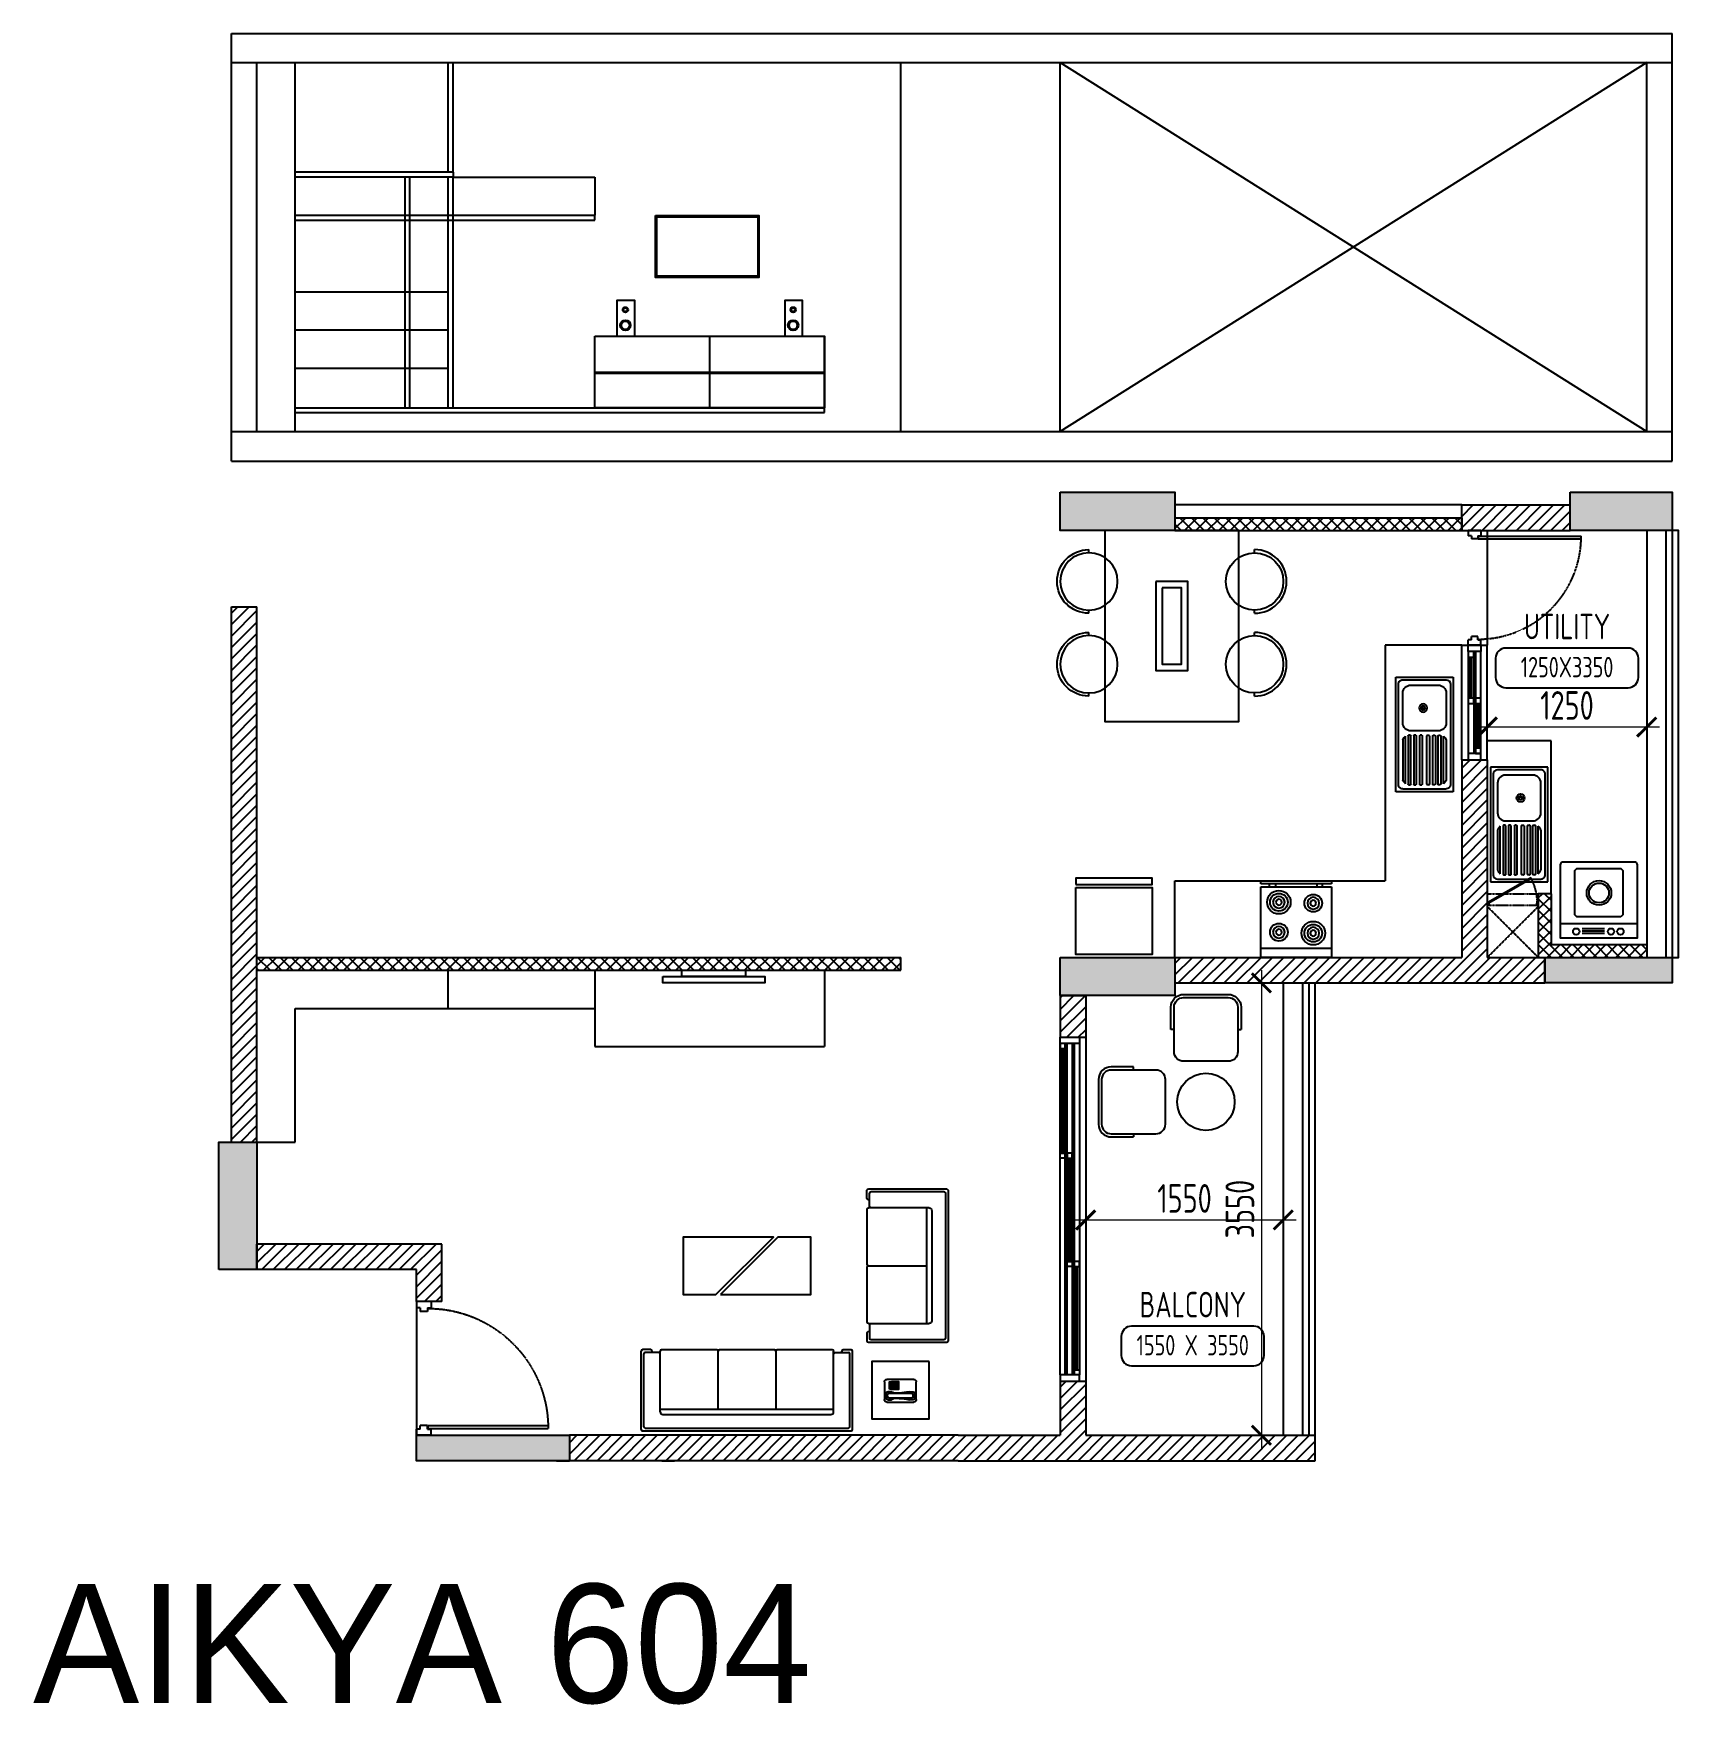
# Model space of a CAD drawing. Header units: millimetres. Extents: x -92307 to 258096, y -47434 to 112633.
# Drawn here: x 179472 to 192376, y -22061 to -8948 of the extents above; entities that cross this region are included whole.
import ezdxf
from ezdxf.enums import TextEntityAlignment as Align

# ---------------------------------------------------------------- set-up
doc = ezdxf.new("R2010")
doc.units = ezdxf.units.MM
doc.header["$LTSCALE"] = 10
doc.header["$PDMODE"] = 35
doc.header["$PDSIZE"] = 500
doc.linetypes.add('DASHED', pattern=[19.05, 12.7, -6.35])
doc.linetypes.add('HIDDEN', pattern=[9.525, 6.35, -3.175])
for name, color, linetype in [('07--DIM-1', 1, 'Continuous'), ('A--BLOCKWALL-1', 9, 'Continuous'), ('A--BLOCKWALL-2', 2, 'Continuous'), ('A--BLOCKWALL-3', 3, 'Continuous'), ('A--BLOCKWALL-HATCH', 8, 'Continuous'), ('A--DOWN', 34, 'Continuous'), ('A--FIXTURE-0', 8, 'Continuous'), ('A--FURNITURE-0', 253, 'Continuous'), ('A--GLAZING-0', 181, 'Continuous'), ('A--HANDRAIL-1', 9, 'Continuous'), ('A--HATCH-1', 8, 'Continuous'), ('A--SANITARY-0', 253, 'Continuous'), ('A--SHAFT-HIDDEN', 9, 'HIDDEN'), ('A--SPACENUMBER', 2, 'Continuous'), ('A--SPACENUMBER-1', 8, 'Continuous'), ('A--SPACEREF', 3, 'Continuous'), ('A--Stucture', 9, 'Continuous'), ('A--TILING-1', 8, 'Continuous'), ('Typical floor Column Centre line$0$X-3rd Floor Column$0$A--COL250', 250, 'Continuous'), ('Typical floor Column Centre line$0$X-3rd Floor Column$0$A--CONCRETE-4', 4, 'Continuous')]:
    doc.layers.add(name, color=color, linetype=linetype)
doc.styles.add('ISO', font='isocp2.shx', dxfattribs={"width": 0.8})
doc.dimstyles.new('A-DIM-100', dxfattribs={"dimscale": 100, "dimtxt": 2.25, "dimasz": 1.5, "dimexe": 1, "dimexo": 0.5, "dimgap": 0, "dimtad": 0, "dimdec": 0, "dimzin": 12, "dimdsep": 46, "dimtxsty": 'ISO', "dimblk": 'ARCHTICK', "dimcen": 1, "dimdle": 1, "dimclrd": 8, "dimclre": 8, "dimclrt": 256, "dimadec": 0, "dimazin": 3, "dimtfac": 1, "dimtdec": 0, "dimtmove": 1, "dimatfit": 2, "dimfxl": 1, "dimtvp": 0.75, "dimtolj": 1, "dimtzin": 12, "dimlwd": 18, "dimlwe": 18, "dimarcsym": 0})
pattern_1 = [(45, (184625.85, -23097.9), (-44.90128, 44.90128), [])]
pattern_2 = [(45, (184625.85, -23097.9), (-44.90128, 44.90128), []), (135, (184625.85, -23097.9), (-44.90128, -44.90128), [])]

# ---------------------------------------------------------------- blocks, each defined once
blk = doc.blocks.new('A$C542B73FF')
at = {"layer": 'A--FURNITURE-0'}
for points in [[(-400, 50), (400, 50), (400, 100), (-400, 100)], [(-250, 0), (250, 0), (250, 50), (-250, 50)]]:
    blk.add_lwpolyline(points, close=True, dxfattribs=at)
blk = doc.blocks.new('A$C383732B3')
for p, q in [((275, 250), (275, 275)), ((275, -250), (275, -275))]:
    blk.add_line(p, q)
blk.add_lwpolyline([(275, 275), (100, 275, 0.414214), (0, 175), (0, -175, 0.414214), (100, -275), (275, -275)], format="xyb")
blk.add_lwpolyline([(100, -250), (450, -250, 0.414214), (525, -175), (525, 175, 0.414214), (450, 250), (100, 250, 0.414214), (25, 175), (25, -175, 0.414214)], format="xyb", close=True)
blk = doc.blocks.new('A$C337B3EF4')
for p, q in [((0, 225), (0, 250)), ((0, -250), (0, -225))]:
    blk.add_line(p, q)
blk.add_circle((0, 0), 225)
blk.add_arc((0, 0), 250, 270, 90)
blk = doc.blocks.new('A$C666E5324')
at = {"layer": 'A--FURNITURE-0'}
for points in [[(0, -525), (-1500, -525), (-1500, 525), (0, 525)], [(-400, -125), (-1100, -125), (-1100, 125), (-400, 125)], [(-450, -75), (-1050, -75), (-1050, 75), (-450, 75)]]:
    blk.add_lwpolyline(points, close=True, dxfattribs=at)
at = {"layer": 'A--FURNITURE-0', "xscale": -1, "rotation": 270.000000000004}
for p in [(-1050, 650), (-400, 650)]:
    blk.add_blockref('A$C337B3EF4', p, dxfattribs=at)
at = {"layer": 'A--FURNITURE-0', "rotation": 270.000000000004}
for p in [(-1050, -650), (-400, -650)]:
    blk.add_blockref('A$C337B3EF4', p, dxfattribs=at)
blk = doc.blocks.new('A$C34D21E7E')
at = {"layer": 'A--DOWN'}
for p, q in [((-150, 2450), (-150, -150)), ((-110, 2450), (-110, -150)), ((-95, 2450), (-95, -150)), ((-55, -150), (-55, 2450)), ((-40, -150), (-40, 2450)), ((0, -150), (0, 2450))]:
    blk.add_line(p, q, dxfattribs=at)
for points in [[(-150, 2450), (0, 2450), (0, 2500), (-150, 2500)], [(-40, 2450), (0, 2450), (0, 2410), (-40, 2410)], [(-95, 1590), (-55, 1590), (-55, 1550), (-95, 1550)], [(-40, 1550), (0, 1550), (0, 1590), (-40, 1590)], [(-150, 740), (-110, 740), (-110, 700), (-150, 700)], [(-95, 700), (-55, 700), (-55, 740), (-95, 740)], [(-150, -150), (-110, -150), (-110, -110), (-150, -110)], [(-150, -150), (0, -150), (0, -200), (-150, -200)]]:
    blk.add_lwpolyline(points, close=True, dxfattribs=at)
at = {"layer": 'A--GLAZING-0'}
for p, q in [((-25, 1590), (-25, 2410)), ((-15, 1590), (-15, 2410)), ((-80, 740), (-80, 1550)), ((-70, 740), (-70, 1550)), ((-135, -110), (-135, 700)), ((-125, -110), (-125, 700))]:
    blk.add_line(p, q, dxfattribs=at)
blk = doc.blocks.new('A$C1CBF2325')
at = {"layer": 'A--DOWN'}
for p, q in [((100, 0), (0, 0)), ((0, 0), (0, -42)), ((100, 0), (100, -42)), ((25, -42), (0, -42)), ((25, -42), (25, -67)), ((75, -67), (25, -67)), ((75, -42), (75, -67)), ((75, -42), (100, -42)), ((79, -46), (79, -67)), ((79, -46), (886, -46)), ((79, -67), (886, -67)), ((886, -67), (886, -46)), ((25, -858), (0, -858)), ((0, -900), (0, -858)), ((75, -833), (25, -833)), ((25, -858), (25, -833)), ((75, -858), (75, -833)), ((75, -858), (100, -858)), ((100, -900), (100, -858)), ((100, -900), (0, -900))]:
    blk.add_line(p, q, dxfattribs=at)
at = {"layer": 'A--DOWN', "color": 8, "linetype": 'DASHED', "ltscale": 0.005}
blk.add_arc((79, -46), 807, 269.7319, 358.5291, dxfattribs=at)
blk = doc.blocks.new('A$C35654C4B')
at = {"layer": 'A--BLOCKWALL-1'}
for p, q in [((-900, 200), (0, 200)), ((-900, 0), (0, 0))]:
    blk.add_line(p, q, dxfattribs=at)
at = {"layer": 'A--DOWN'}
for p, q in [((-50, 150), (-850, 150)), ((-50, 107), (-850, 107)), ((-850, 50), (-50, 50)), ((-50, 93), (-807, 93))]:
    blk.add_line(p, q, dxfattribs=at)
for points in [[(-850, 50), (-850, 150), (-900, 150), (-900, 50)], [(-416, 107), (-416, 150), (-459, 150), (-459, 107)], [(-50, 107), (-50, 150), (-93, 150), (-93, 107)], [(-50, 50), (-50, 150), (0, 150), (0, 50)], [(-807, 50), (-807, 93), (-850, 93), (-850, 50)], [(-416, 50), (-416, 93), (-459, 93), (-459, 50)]]:
    blk.add_lwpolyline(points, close=True, dxfattribs=at)
at = {"layer": 'A--GLAZING-0'}
for p, q in [((-416, 136), (-93, 136)), ((-807, 78), (-459, 78)), ((-807, 64), (-459, 64)), ((-416, 122), (-93, 122))]:
    blk.add_line(p, q, dxfattribs=at)
blk = doc.blocks.new('A$C47D60FF3')
at = {"layer": 'A--FIXTURE-0'}
blk.add_lwpolyline([(-0.075, 0.6), (-0.075, 0), (-0.6, 0), (-0.6, 0.6)], close=True, dxfattribs=at)
blk.add_lwpolyline([(-0.05, 0.6), (-0.05, 0), (0, 0), (0, 0.6), (-0.05, 0.6)], dxfattribs=at)
blk = doc.blocks.new('SPACE')
at = {"layer": 'A--SPACENUMBER-1'}
blk.add_lwpolyline([(-600, 0), (600, 0, 0.414213562), (700, 100), (700, 288.5, 0.414213562), (600, 388.5), (-600, 388.5, 0.414213562), (-700, 288.5), (-700, 100, 0.414213562), (-600, 0, -0.052514465)], format="xyb", dxfattribs=at)
at = {"layer": 'A--SPACENUMBER', "style": 'ISO', "width": 0.8, "flags": 4}
blk.add_attdef('01', text='', height=250, dxfattribs=at).set_placement((0.455, 202.41), align=Align.MIDDLE)
at = {"layer": 'A--SPACEREF', "style": 'ISO', "width": 0.8, "flags": 4}
blk.add_attdef('S', text='', height=300, dxfattribs=at).set_placement((1.35, 474.975), align=Align.CENTER)
blk = doc.blocks.new('A$C2D7D56F7')
at = {"layer": 'A--FIXTURE-0'}
for p, q in [((-0.3, -0.113), (0.3, -0.113)), ((-0.044, -0.037), (0.131, -0.037)), ((-0.044, -0.056), (0.131, -0.056)), ((-0.044, -0.074), (0.131, -0.074))]:
    blk.add_line(p, q, dxfattribs=at)
blk.add_lwpolyline([(0.3, -0.575, -0.414214), (0.275, -0.6), (-0.275, -0.6, -0.414214), (-0.3, -0.575), (-0.3, 0), (0.3, 0)], format="xyb", close=True, dxfattribs=at)
blk.add_lwpolyline([(-0.173, -0.168), (0.173, -0.168), (0.189, -0.184), (0.189, -0.531), (0.173, -0.546), (-0.173, -0.546), (-0.189, -0.531), (-0.189, -0.184)], close=True, dxfattribs=at)
for centre, radius in [((-0.169, -0.052), 0.025), ((-0.095, -0.052), 0.025), ((0.178, -0.052), 0.025), ((-0.001, -0.355), 0.0964), ((-0.001, -0.355), 0.0776)]:
    blk.add_circle(centre, radius, dxfattribs=at)
blk = doc.blocks.new('A$C321E12B3')
at = {"layer": 'A--SANITARY-0', "ltscale": 5}
for p, q in [((-0.9, 0.45), (0, 0.45)), ((-0.9, 0), (-0.9, 0.45)), ((-0.879, 0.055), (-0.879, 0.395)), ((-0.845, 0.429), (-0.055, 0.429)), ((-0.774, 0.395), (-0.54, 0.395)), ((-0.404, 0.394), (-0.094, 0.394)), ((-0.021, 0.395), (-0.021, 0.055)), ((0, 0.45), (0, 0)), ((-0.837, 0.118), (-0.837, 0.332)), ((-0.477, 0.332), (-0.477, 0.118)), ((-0.443, 0.335), (-0.443, 0.348)), ((-0.443, 0.293), (-0.443, 0.306)), ((-0.439, 0.352), (-0.059, 0.352)), ((-0.059, 0.331), (-0.439, 0.331)), ((-0.439, 0.31), (-0.059, 0.31)), ((-0.059, 0.289), (-0.439, 0.289)), ((-0.439, 0.263), (-0.059, 0.263)), ((-0.063, 0.373), (-0.435, 0.373)), ((-0.055, 0.348), (-0.055, 0.335)), ((-0.055, 0.306), (-0.055, 0.293)), ((-0.443, 0.246), (-0.443, 0.259)), ((-0.443, 0.204), (-0.443, 0.191)), ((-0.443, 0.157), (-0.443, 0.144)), ((-0.059, 0.242), (-0.439, 0.242)), ((-0.059, 0.208), (-0.439, 0.208)), ((-0.439, 0.187), (-0.059, 0.187)), ((-0.059, 0.161), (-0.439, 0.161)), ((-0.439, 0.14), (-0.059, 0.14)), ((-0.055, 0.259), (-0.055, 0.246)), ((-0.055, 0.191), (-0.055, 0.204)), ((-0.055, 0.144), (-0.055, 0.157)), ((0, 0), (-0.9, 0)), ((-0.055, 0.021), (-0.845, 0.021)), ((-0.54, 0.055), (-0.774, 0.055)), ((-0.443, 0.115), (-0.443, 0.102)), ((-0.059, 0.119), (-0.439, 0.119)), ((-0.439, 0.098), (-0.059, 0.098)), ((-0.063, 0.077), (-0.435, 0.077)), ((-0.404, 0.056), (-0.094, 0.056)), ((-0.055, 0.102), (-0.055, 0.115))]:
    blk.add_line(p, q, dxfattribs=at)
at = {"layer": 'A--SANITARY-0'}
blk.add_line((-0.9, 0.45), (0, 0.45), dxfattribs=at)
at = {"layer": 'A--SANITARY-0', "ltscale": 5, "extrusion": (0, 0, -1)}
for centre, major_axis, start_param, end_param in [((-0.845, 0.395), (-0.0238, 0.0238), 5.497787, 7.068583), ((-0.774, 0.332), (0.0446, 0.0446), 3.926991, 5.497787), ((-0.54, 0.332), (0.0446, 0.0446), -0.785398, 0.785398), ((-0.393, 0.345), (-0.0357, 0.0357), 6.090163, 6.844508), ((-0.105, 0.345), (-0.0357, 0.0357), 1.009473, 1.763819), ((-0.055, 0.395), (-0.0238, 0.0238), 0.785398, 2.356194), ((-0.439, 0.348), (0.00297, 0.00297), 3.926991, 5.497787), ((-0.439, 0.335), (-0.00297, 0.00297), 3.926991, 5.497787), ((-0.439, 0.306), (-0.00297, 0.00297), 5.497787, 7.068583), ((-0.439, 0.293), (-0.00297, 0.00297), 3.926991, 5.497787), ((-0.059, 0.348), (0.00297, 0.00297), -0.785398, 0.785398), ((-0.059, 0.335), (-0.00297, 0.00297), 2.356194, 3.926991), ((-0.059, 0.306), (0.00297, 0.00297), -0.785398, 0.785398), ((-0.059, 0.293), (-0.00297, 0.00297), 2.356194, 3.926991), ((-0.657, 0.214), (0.0223, 0.0223), 0.785398, 7.068583), ((-0.657, 0.214), (0.0112, 0.0112), 0.785398, 7.068583), ((-0.657, 0.214), (0.00743, 0.00743), 0.785398, 7.068583), ((-0.439, 0.204), (0.00297, 0.00297), 3.926991, 5.497787), ((-0.439, 0.191), (-0.00297, 0.00297), 3.926991, 5.497787), ((-0.439, 0.157), (0.00297, 0.00297), 3.926991, 5.497787), ((-0.439, 0.144), (0.00297, 0.00297), 2.356194, 3.926991), ((-0.059, 0.204), (0.00297, 0.00297), -0.785398, 0.785398), ((-0.059, 0.191), (-0.00297, 0.00297), 2.356194, 3.926991), ((-0.059, 0.157), (0.00297, 0.00297), -0.785398, 0.785398), ((-0.059, 0.144), (-0.00297, 0.00297), 2.356194, 3.926991), ((-0.845, 0.055), (0.0238, 0.0238), 2.356194, 3.926991), ((-0.774, 0.118), (-0.0446, 0.0446), 3.926991, 5.497787), ((-0.54, 0.118), (-0.0446, 0.0446), 2.356194, 3.926991), ((-0.439, 0.115), (0.00297, 0.00297), 3.926991, 5.497787), ((-0.439, 0.102), (0.00297, 0.00297), 2.356194, 3.926991), ((-0.393, 0.105), (-0.0357, 0.0357), 4.151066, 4.905412), ((-0.105, 0.105), (-0.0357, 0.0357), 2.94857, 3.702916), ((-0.059, 0.115), (0.00297, 0.00297), -0.785398, 0.785398), ((-0.059, 0.102), (-0.00297, 0.00297), 2.356194, 3.926991), ((-0.055, 0.055), (-0.0238, 0.0238), 2.356194, 3.926991)]:
    blk.add_ellipse(centre, major_axis=major_axis, ratio=1, start_param=start_param, end_param=end_param, dxfattribs=at)
at = {"layer": 'A--SANITARY-0', "ltscale": 5}
for centre, major_axis, start_param, end_param in [((-0.439, 0.259), (-0.00297, -0.00297), 3.926991, 5.497787), ((-0.059, 0.259), (-0.00297, -0.00297), 2.356194, 3.926991), ((-0.439, 0.246), (0.00297, -0.00297), 3.926991, 5.497787), ((-0.059, 0.246), (0.00297, -0.00297), -0.785398, 0.785398)]:
    blk.add_ellipse(centre, major_axis=major_axis, ratio=1, start_param=start_param, end_param=end_param, dxfattribs=at)
blk = doc.blocks.new('A$C4DFF75E1')
at = {"layer": 'A--DOWN'}
for p, q in [((9, 25), (0, 25)), ((0, 25), (0, 0)), ((0, 0), (12, 0)), ((9, 15, 0), (9, 25, 0)), ((12, 15, 0), (9, 15, 0)), ((12, 15, 0), (12, 0, 0)), ((12, 15, 0), (12, 0, 0)), ((12, 0), (12, 15)), ((438, 15, 0), (438, 0, 0)), ((438, 15, 0), (438, 0, 0)), ((438, 15, 0), (441, 15, 0)), ((438, 0), (438, 15)), ((450, 0), (438, 0)), ((441, 15, 0), (441, 25, 0)), ((441, 25), (450, 25)), ((450, 25), (450, 0))]:
    blk.add_line(p, q, dxfattribs=at)
blk.add_lwpolyline([(14, 18), (388, 234), (385, 240), (11, 24)], close=True, dxfattribs=at)
blk.add_circle((10, 24, 0), 0.781, dxfattribs=at)
at = {"layer": 'A--DOWN', "color": 8, "linetype": 'DASHED', "ltscale": 0.003}
blk.add_arc((-37, 15, 0), 478, 0, 27.2936, dxfattribs=at)
blk = doc.blocks.new('_ArchTick')
at = {"color": 0, "const_width": 0.15}
blk.add_lwpolyline([(-0.5, -0.5), (0.5, 0.5)], dxfattribs=at)
blk = doc.blocks.new('*D344')
at = {"layer": '07--DIM-1', "color": 8, "lineweight": 18}
for p, q in [((187726, -18533), (187726, -18158)), ((189276, -18533), (189276, -18158)), ((187626, -18258), (189376, -18258))]:
    blk.add_line(p, q, dxfattribs=at)
at = {"layer": 'Defpoints', "color": 0}
for p in [(189276, -18258), (187726, -18583), (189276, -18583)]:
    blk.add_point(p, dxfattribs=at)
at = {"layer": '07--DIM-1', "color": 8, "lineweight": 18, "xscale": 150, "yscale": 150, "zscale": 150, "rotation": 180}
blk.add_blockref('_ArchTick', (187726, -18258), dxfattribs=at)
at = {"layer": '07--DIM-1', "color": 8, "lineweight": 18, "xscale": 150, "yscale": 150, "zscale": 150}
blk.add_blockref('_ArchTick', (189276, -18258), dxfattribs=at)
at = {"layer": '07--DIM-1', "insert": (188501, -18089), "char_height": 225, "attachment_point": 5, "style": 'ISO'}
blk.add_mtext('\\A1;1550', dxfattribs=at)
blk = doc.blocks.new('*D345')
at = {"layer": '07--DIM-1', "color": 8, "lineweight": 18}
for p, q in [((189104, -16298), (189104, -20048)), ((189226, -16398), (189004, -16398)), ((189226, -19948), (189004, -19948))]:
    blk.add_line(p, q, dxfattribs=at)
at = {"layer": 'Defpoints', "color": 0}
for p in [(189276, -16398), (189104, -19948), (189276, -19948)]:
    blk.add_point(p, dxfattribs=at)
at = {"layer": '07--DIM-1', "color": 8, "lineweight": 18, "xscale": 150, "yscale": 150, "zscale": 150}
for p, rotation in [((189104, -16398), 90), ((189104, -19948), 270)]:
    blk.add_blockref('_ArchTick', p, dxfattribs=dict(at, rotation=rotation))
at = {"layer": '07--DIM-1', "insert": (188935, -18173), "char_height": 225, "attachment_point": 5, "rotation": 90, "style": 'ISO'}
blk.add_mtext('\\A1;3550', dxfattribs=at)
blk = doc.blocks.new('*D346')
at = {"layer": '07--DIM-1', "color": 8, "lineweight": 18}
for p, q in [((190876, -14436), (190876, -14290)), ((192126, -14436), (192126, -14290)), ((190776, -14390), (192226, -14390))]:
    blk.add_line(p, q, dxfattribs=at)
at = {"layer": 'Defpoints', "color": 0}
for p in [(192126, -14390), (190876, -14486), (192126, -14486)]:
    blk.add_point(p, dxfattribs=at)
at = {"layer": '07--DIM-1', "color": 8, "lineweight": 18, "xscale": 150, "yscale": 150, "zscale": 150, "rotation": 180}
blk.add_blockref('_ArchTick', (190876, -14390), dxfattribs=at)
at = {"layer": '07--DIM-1', "color": 8, "lineweight": 18, "xscale": 150, "yscale": 150, "zscale": 150}
blk.add_blockref('_ArchTick', (192126, -14390), dxfattribs=at)
at = {"layer": '07--DIM-1', "insert": (191501, -14221), "char_height": 225, "attachment_point": 5, "style": 'ISO'}
blk.add_mtext('\\A1;1250', dxfattribs=at)
blk = doc.blocks.new('A$C59C96D1E')
at = {"linetype": 'Continuous'}
for p, q in [((-2.74, 0), (2.74, 0)), ((-3.49, -9.09), (-3.49, -0.75)), ((-2.75, -0.99), (-2.75, -2.2)), ((-2.26, -1.48), (-2.26, -8.35)), ((-0.79, -0.49), (-2.25, -0.49)), ((-1.76, -0.98), (-1.28, -0.98)), ((-0.78, -8.35), (-0.78, -1.48)), ((-0.29, -2.2), (-0.29, -0.99)), ((3.49, -0.75), (3.49, -9.09)), ((-2.75, -8.84), (-2.75, -7.63)), ((2.74, -9.84), (-2.74, -9.84)), ((-0.79, -9.34), (-2.25, -9.34)), ((-1.76, -8.85), (-1.28, -8.85)), ((-0.29, -7.63), (-0.29, -8.84))]:
    blk.add_line(p, q, dxfattribs=at)
for points in [[(0.45, -5.87), (0.45, -5.37), (0.95, -5.37), (0.95, -5.87)], [(0.45, -6.47), (0.45, -5.97), (0.95, -5.97), (0.95, -6.47)], [(0.45, -7.06), (0.45, -6.56), (0.95, -6.56), (0.95, -7.06)], [(0.45, -7.66), (0.45, -7.16), (0.95, -7.16), (0.95, -7.66)], [(0.45, -8.26), (0.95, -8.26), (0.95, -7.76), (0.45, -7.76)], [(1.05, -5.87), (1.05, -5.37), (1.55, -5.37), (1.55, -5.87)], [(1.05, -6.47), (1.05, -5.97), (1.55, -5.97), (1.55, -6.47)], [(1.05, -7.06), (1.05, -6.56), (1.55, -6.56), (1.55, -7.06)], [(1.05, -7.66), (1.05, -7.16), (1.55, -7.16), (1.55, -7.66)], [(1.05, -8.26), (1.55, -8.26), (1.55, -7.76), (1.05, -7.76)], [(1.64, -5.87), (1.64, -5.37), (2.14, -5.37), (2.14, -5.87)], [(1.64, -6.47), (1.64, -5.97), (2.14, -5.97), (2.14, -6.47)], [(1.64, -7.06), (1.64, -6.56), (2.14, -6.56), (2.14, -7.06)], [(1.64, -7.66), (1.64, -7.16), (2.14, -7.16), (2.14, -7.66)], [(1.64, -8.26), (2.14, -8.26), (2.14, -7.76), (1.64, -7.76)], [(2.24, -5.87), (2.24, -5.37), (2.74, -5.37), (2.74, -5.87)], [(2.24, -6.47), (2.24, -5.97), (2.74, -5.97), (2.74, -6.47)], [(2.24, -7.06), (2.24, -6.56), (2.74, -6.56), (2.74, -7.06)], [(2.24, -7.66), (2.24, -7.16), (2.74, -7.16), (2.74, -7.66)], [(2.24, -8.26), (2.74, -8.26), (2.74, -7.76), (2.24, -7.76)]]:
    blk.add_lwpolyline(points, close=True)
for centre, radius, start, end in [((-2.74, -0.75), 0.75, 90, 180), ((2.74, -0.75), 0.75, 0, 90), ((-2.25, -0.99), 0.5, 90, 180), ((-2.25, -2.2), 0.5, 180, 270), ((-1.76, -1.48), 0.5, 90, 180), ((-1.28, -1.48), 0.5, 0, 90), ((-0.79, -0.99), 0.5, 0, 90), ((-0.79, -2.2), 0.5, 270, 0), ((-2.74, -9.09), 0.75, 180, 270), ((-2.25, -7.63), 0.5, 90, 180), ((-2.25, -8.84), 0.5, 180, 270), ((-1.76, -8.35), 0.5, 180, 270), ((-1.28, -8.35), 0.5, 270, 0), ((-0.79, -7.63), 0.5, 0, 90), ((-0.79, -8.84), 0.5, 270, 0), ((2.74, -9.09), 0.75, 270, 0)]:
    blk.add_arc(centre, radius, start, end, dxfattribs=at)
for centre, start, end in [((-30.22, -7.51), 358.28, 10.8919), ((27.18, -7.51), 169.1081, 181.72)]:
    blk.add_arc(centre, 27.97, start, end)
blk = doc.blocks.new('A$C6B576318')
at = {"layer": 'A--FURNITURE-0'}
for p, q in [((-975, 13), (-975, 736)), ((-888, 749), (-963, 749)), ((-950, 38), (-950, 711)), ((-813, 724), (-938, 724)), ((-875, 724), (-875, 736)), ((-800, 711), (-800, 736)), ((-800, 175), (-800, 711)), ((-788, 749), (-279, 749)), ((-267, 736), (-267, 200)), ((-254, 749), (254, 749)), ((267, 736), (267, 200)), ((279, 749), (788, 749)), ((800, 711), (800, 736)), ((800, 175), (800, 711)), ((813, 724), (938, 724)), ((875, 724), (875, 736)), ((888, 749), (963, 749)), ((950, 38), (950, 711)), ((975, 13), (975, 736)), ((-800, 200), (800, 200)), ((-963, 0), (963, 0)), ((-938, 25), (938, 25)), ((-775, 150), (775, 150))]:
    blk.add_line(p, q, dxfattribs=at)
for centre, radius, start, end in [((-963, 736), 12.5, 90, 180), ((-938, 711), 12.5, 90, 180), ((-888, 736), 12.5, 0, 90), ((-813, 711), 12.5, 0, 90), ((-788, 736), 12.5, 90, 180), ((-279, 736), 12.5, 0, 90), ((-254, 736), 12.5, 90, 180), ((254, 736), 12.5, 0, 90), ((279, 736), 12.5, 90, 180), ((788, 736), 12.5, 0, 90), ((813, 711), 12.5, 90, 180), ((888, 736), 12.5, 90, 180), ((938, 711), 12.5, 0, 90), ((963, 736), 12.5, 0, 90), ((-775, 175), 25, 180, 270), ((775, 175), 25, 270, 0), ((-963, 13), 12.5, 180, 270), ((-938, 38), 12.5, 180, 270), ((938, 38), 12.5, 270, 0), ((963, 13), 12.5, 270, 0)]:
    blk.add_arc(centre, radius, start, end, dxfattribs=at)
blk = doc.blocks.new('A$C64853205')
at = {"layer": 'A--FURNITURE-0'}
for p, q in [((-708, 13), (-708, 736)), ((-621, 749), (-696, 749)), ((-683, 38), (-683, 711)), ((-546, 724), (-671, 724)), ((-608, 724), (-608, 736)), ((-533, 711), (-533, 736)), ((-533, 175), (-533, 711)), ((-521, 749), (-12, 749)), ((0, 736), (0, 200)), ((13, 749), (521, 749)), ((533, 736), (533, 175)), ((546, 724), (671, 724)), ((608, 724), (608, 736)), ((621, 749), (696, 749)), ((683, 38), (683, 711)), ((708, 13), (708, 736)), ((-533, 200), (533, 200)), ((-696, 0), (696, 0)), ((-671, 25), (671, 25)), ((-508, 150), (508, 150))]:
    blk.add_line(p, q, dxfattribs=at)
for centre, radius, start, end in [((-696, 736), 12.5, 90, 180), ((-671, 711), 12.5, 90, 180), ((-621, 736), 12.5, 0, 90), ((-546, 711), 12.5, 0, 90), ((-521, 736), 12.5, 90, 180), ((-12, 736), 12.5, 0, 90), ((13, 736), 12.5, 90, 180), ((521, 736), 12.5, 0, 90), ((546, 711), 12.5, 90, 180), ((621, 736), 12.5, 90, 180), ((671, 711), 12.5, 0, 90), ((696, 736), 12.5, 0, 90), ((-508, 175), 25, 180, 270), ((508, 175), 25, 270, 0), ((-696, 13), 12.5, 180, 270), ((-671, 38), 12.5, 180, 270), ((671, 38), 12.5, 270, 0), ((696, 13), 12.5, 270, 0)]:
    blk.add_arc(centre, radius, start, end, dxfattribs=at)
blk = doc.blocks.new('A$C06896976')
at = {"layer": 'A--FIXTURE-0'}
for p, q in [((0, 0.6), (-0.6, 0.6)), ((-0.6, 0.6), (-0.6, 0)), ((-0.525, 0.6), (-0.525, 0)), ((0, 0), (0, 0.6)), ((0.05, 0.6), (0.025, 0.6)), ((0.025, 0.6), (0.025, 0)), ((0.05, 0), (0.05, 0.6)), ((0, 0.525), (0.025, 0.525)), ((0.025, 0.475), (0, 0.475)), ((-0.6, 0), (0, 0)), ((0.025, 0.125), (0, 0.125)), ((0, 0.075), (0.025, 0.075)), ((0.025, 0), (0.05, 0))]:
    blk.add_line(p, q, dxfattribs=at)
for centre, major_axis, start_param, end_param in [((-0.394, 0.446), (0.0707, 0.0707), 0.785398, 7.068583), ((-0.394, 0.446), (0.053, 0.053), 0.785398, 7.068583), ((-0.394, 0.446), (0.0354, 0.0354), 0.785398, 7.068583), ((-0.394, 0.446), (0.0177, 0.0177), 0.785398, 7.068583), ((-0.139, 0.446), (-0.053, 0.053), -0.785398, 5.497787), ((-0.139, 0.446), (-0.0354, 0.0354), -0.785398, 5.497787), ((-0.139, 0.446), (0.0177, 0.0177), 0.785398, 7.068583), ((-0.386, 0.154), (0.053, -0.053), -0.785398, 5.497787), ((-0.386, 0.154), (0.0354, -0.0354), -0.785398, 5.497787), ((-0.386, 0.154), (-0.0177, -0.0177), 0.785398, 7.068583), ((-0.131, 0.154), (-0.0707, -0.0707), 0.785398, 7.068583), ((-0.131, 0.154), (-0.053, -0.053), 0.785398, 7.068583), ((-0.131, 0.154), (-0.0354, -0.0354), 0.785398, 7.068583), ((-0.131, 0.154), (-0.0177, -0.0177), 0.785398, 7.068583)]:
    blk.add_ellipse(centre, major_axis=major_axis, ratio=1, start_param=start_param, end_param=end_param, dxfattribs=at)

msp = doc.modelspace()

# ---------------------------------------------------------------- hatches: boundary and pattern name
at = {"layer": 'A--BLOCKWALL-HATCH'}
h = msp.add_hatch(dxfattribs=at)
h.set_pattern_fill('ANSI37', color=256, scale=20, style=0)
h.set_pattern_definition(pattern_2)
h.paths.add_polyline_path([(188425.9, -12847.9), (190675.9, -12847.9), (190675.9, -12747.9), (188425.9, -12747.9)])
h = msp.add_hatch(dxfattribs=at)
h.set_pattern_fill('ANSI37', color=256, scale=20, style=0)
h.set_pattern_definition([(45, (184625.85, -23097.9), (-44.90128, 44.90128), []), (135, (184625.85, -23097.9), (-44.90128, -44.90128), [])])
h.paths.add_polyline_path([(191275.9, -15697.9), (191275.9, -16197.9), (192125.9, -16197.9), (192125.9, -16097.9), (191375.9, -16097.9), (191375.9, -15697.9)])
h = msp.add_hatch(dxfattribs=at)
h.set_pattern_fill('ANSI37', color=256, scale=20, style=0)
h.set_pattern_definition(pattern_2)
h.paths.add_polyline_path([(181225.9, -16297.9), (181225.9, -16197.9), (186275.9, -16197.9), (186275.9, -16297.9)])
at = {"layer": 'A--HATCH-1'}
h = msp.add_hatch(dxfattribs=at)
h.set_pattern_fill('ANSI31', color=256, scale=20, style=0)
h.set_pattern_definition(pattern_1)
h.paths.add_polyline_path([(190675.9, -12847.9), (191525.9, -12847.9), (191525.9, -12647.9), (190675.9, -12647.9)])
h = msp.add_hatch(dxfattribs=at)
h.set_pattern_fill('ANSI31', color=256, scale=20, style=0)
h.set_pattern_definition(pattern_1)
h.paths.add_polyline_path([(181025.9, -17647.9), (181225.9, -17647.9), (181225.9, -13447.9), (181025.9, -13447.9)])
h = msp.add_hatch(dxfattribs=at)
h.set_pattern_fill('ANSI31', color=256, scale=20, style=0)
h.set_pattern_definition(pattern_1)
h.paths.add_polyline_path([(190675.9, -14647.9), (190875.9, -14647.9), (190875.9, -16197.9), (191325.9, -16197.9), (191325.9, -16397.9), (188425.9, -16397.9), (188425.9, -16197.9), (190675.9, -16197.9)])
h = msp.add_hatch(dxfattribs=at)
h.set_pattern_fill('ANSI31', color=256, scale=20, style=0)
h.set_pattern_definition(pattern_1)
h.paths.add_polyline_path([(187525.9, -16497.9), (187725.9, -16497.9), (187725.9, -16822.9), (187525.9, -16822.9)])
h = msp.add_hatch(dxfattribs=at)
h.set_pattern_fill('ANSI31', color=256, scale=20, style=0)
h.set_pattern_definition(pattern_1)
h.paths.add_polyline_path([(182675.9, -18897.9), (182475.9, -18897.9), (182475.9, -18647.9), (181225.9, -18647.9), (181225.9, -18447.9), (182675.9, -18447.9)])
h = msp.add_hatch(dxfattribs=at)
h.set_pattern_fill('ANSI31', color=256, scale=20, style=0)
h.set_pattern_definition(pattern_1)
h.paths.add_polyline_path([(187525.9, -19522.9), (187725.9, -19522.9), (187725.9, -19947.9), (189525.9, -19947.9), (189525.9, -20147.9), (183675.9, -20147.9), (183675.9, -19947.9), (187525.9, -19947.9)])
at = {"layer": 'Typical floor Column Centre line$0$X-3rd Floor Column$0$A--COL250'}
h = msp.add_hatch(color=256, dxfattribs=at)
h.dxf.hatch_style = 1
h.paths.add_polyline_path([(187525.9, -12547.9), (188425.9, -12547.9), (188425.9, -12847.9), (187525.9, -12847.9)])
h = msp.add_hatch(color=256, dxfattribs=at)
h.dxf.hatch_style = 1
h.paths.add_polyline_path([(191525.9, -12547.9), (192325.9, -12547.9), (192325.9, -12847.9), (191525.9, -12847.9)])
h = msp.add_hatch(color=256, dxfattribs=at)
h.dxf.hatch_style = 1
h.paths.add_polyline_path([(187525.9, -16197.9), (188425.9, -16197.9), (188425.9, -16497.9), (187525.9, -16497.9)])
h = msp.add_hatch(color=256, dxfattribs=at)
h.dxf.hatch_style = 1
h.paths.add_polyline_path([(191325.9, -16197.9), (192325.9, -16197.9), (192325.9, -16397.9), (191325.9, -16397.9)])
h = msp.add_hatch(color=256, dxfattribs=at)
h.dxf.hatch_style = 1
h.paths.add_polyline_path([(180925.9, -18647.9), (180925.9, -17647.9), (181225.9, -17647.9), (181225.9, -18647.9)])
h = msp.add_hatch(color=256, dxfattribs=at)
h.dxf.hatch_style = 1
h.paths.add_polyline_path([(182475.9, -19947.9), (183675.9, -19947.9), (183675.9, -20147.9), (182475.9, -20147.9)])

# ---------------------------------------------------------------- linework, layer by layer
for p, q in [((181025.9, -12303.8), (181025.9, -8948)), ((181025.9, -8948), (192325.9, -8948)), ((192325.9, -12303.8), (192325.9, -8948)), ((181025.9, -9176.6), (192325.9, -9176.6)), ((181225.9, -12072.6), (181225.9, -9176.6)), ((181525.9, -12072.6), (181525.9, -9176.6)), ((182725.9, -10036.6), (182725.9, -9176.6)), ((182763.9, -10036.6), (182763.9, -9176.6)), ((186275.9, -12072.6), (186275.9, -9176.6)), ((187525.9, -12072.6), (187525.9, -9176.6)), ((187525.9, -9176.6), (192125.9, -12072.6)), ((192125.9, -9176.6), (187525.9, -12072.6)), ((192125.9, -12072.6), (192125.9, -9176.6)), ((182763.9, -10036.6), (181525.9, -10036.6)), ((182763.9, -10074.6), (181525.9, -10074.6)), ((182387.9, -11886.6), (182387.9, -10074.6)), ((182425.9, -11886.6), (182425.9, -10074.6)), ((182725.9, -11886.6), (182725.9, -10074.6)), ((182763.9, -10036.6), (182763.9, -10074.6)), ((182763.9, -11886.6), (182763.9, -10074.6)), ((182763.9, -10074.6), (183875.9, -10074.6)), ((183875.9, -10074.6), (183875.9, -10374.6)), ((181525.9, -10374.6), (182725.9, -10374.6)), ((181525.9, -10374.6), (183875.9, -10374.6)), ((181525.9, -10412.6), (183875.9, -10412.6)), ((183875.9, -10412.6), (183875.9, -10374.6)), ((181525.9, -10974.6), (182725.9, -10974.6)), ((181525.9, -11274.6), (182725.9, -11274.6)), ((183875.9, -11886.6), (183875.9, -11322.6)), ((183875.9, -11322.6), (185675.9, -11322.6)), ((184775.9, -11322.6), (184775.9, -11886.6)), ((185675.9, -11922.6), (185675.9, -11322.6)), ((181525.9, -11574.6), (182725.9, -11574.6)), ((183875.9, -11604.6), (185675.9, -11604.6)), ((183875.9, -11614.6), (185675.9, -11614.6)), ((181525.9, -11886.6), (185675.9, -11886.6)), ((181525.9, -11922.6), (185675.9, -11922.6)), ((181025.9, -12072.6), (192325.9, -12072.6)), ((181025.9, -12303.8), (192325.9, -12303.8)), ((190675.9, -12647.9), (188425.9, -12647.9))]:
    msp.add_line(p, q)
for points in [[(184351.1, -10376.8), (185163.1, -10376.8), (185163.1, -10862.9), (184351.1, -10862.9)], [(184361.1, -10386.8), (185153.1, -10386.8), (185153.1, -10852.9), (184361.1, -10852.9)], [(184049.4, -11322.6), (184188.5, -11322.6), (184188.5, -11044.4), (184049.4, -11044.4)], [(185365.2, -11322.2), (185504.4, -11322.2), (185504.4, -11044), (185365.2, -11044)], [(183875.9, -11322.6), (185675.9, -11322.6), (185675.9, -11886.6), (183875.9, -11886.6)]]:
    msp.add_lwpolyline(points, close=True)
for centre, radius in [((184115.4, -11116.2), 20.9), ((184115.4, -11116.2), 14.9), ((185431.2, -11116.2), 20.9), ((185431.2, -11116.2), 14.9), ((184115.4, -11238.3), 40.7), ((184115.4, -11238.3), 31.7), ((185431.2, -11238.3), 40.7), ((185431.2, -11238.3), 31.7)]:
    msp.add_circle(centre, radius)
at = {"layer": 'A--BLOCKWALL-1'}
for p, q in [((192125.9, -12847.9), (192125.9, -16197.9)), ((190675.9, -13747.9), (190875.9, -13747.9)), ((189275.9, -16397.9), (189275.9, -19947.9))]:
    msp.add_line(p, q, dxfattribs=at)
at = {"layer": 'A--BLOCKWALL-2'}
for p, q in [((188425.9, -12747.9), (188425.9, -12847.9)), ((188425.9, -12747.9), (190675.9, -12747.9)), ((188425.9, -12847.9), (190675.9, -12847.9)), ((190675.9, -12747.9), (190675.9, -12847.9)), ((191275.9, -15697.9), (191275.9, -16197.9)), ((191375.9, -15697.9), (191275.9, -15697.9)), ((191375.9, -15697.9), (191375.9, -16097.9)), ((191375.9, -16097.9), (192125.9, -16097.9)), ((192125.9, -16097.9), (192125.9, -16197.9)), ((181025.9, -16297.9), (181025.9, -16197.9)), ((181225.9, -16197.9), (186275.9, -16197.9)), ((181225.9, -16297.9), (181225.9, -16197.9)), ((186275.9, -16297.9), (186275.9, -16197.9)), ((191275.9, -16197.9), (192125.9, -16197.9)), ((181225.9, -16297.9), (186275.9, -16297.9)), ((183575.9, -20147.9), (183675.9, -20147.9)), ((184400.9, -20147.9), (184500.9, -20147.9))]:
    msp.add_line(p, q, dxfattribs=at)
at = {"layer": 'A--BLOCKWALL-3'}
for p, q in [((192125.9, -12547.9), (192325.9, -12547.9)), ((190675.9, -12847.9), (190675.9, -12647.9)), ((190675.9, -12647.9), (191525.9, -12647.9)), ((191525.9, -12847.9), (191525.9, -12647.9)), ((190675.9, -12847.9), (191525.9, -12847.9)), ((181025.9, -17647.9), (181025.9, -13447.9)), ((181025.9, -13447.9), (181225.9, -13447.9)), ((181225.9, -17647.9), (181225.9, -13447.9)), ((190675.9, -14647.9), (190675.9, -16197.9)), ((190675.9, -14647.9), (190875.9, -14647.9)), ((190875.9, -14647.9), (190875.9, -16197.9)), ((188425.9, -16197.9), (188425.9, -16397.9)), ((188425.9, -16197.9), (190675.9, -16197.9)), ((190875.9, -16197.9), (191325.9, -16197.9)), ((191325.9, -16197.9), (191325.9, -16397.9)), ((187525.9, -16497.9), (187525.9, -16822.9)), ((187525.9, -16497.9), (187725.9, -16497.9)), ((187725.9, -16497.9), (187725.9, -16822.9)), ((188425.9, -16397.9), (191325.9, -16397.9)), ((187525.9, -16822.9), (187725.9, -16822.9)), ((181025.9, -17647.9), (181225.9, -17647.9)), ((180925.9, -18647.9), (180925.9, -18447.9)), ((181225.9, -18647.9), (181225.9, -18447.9)), ((182675.9, -18447.9), (181225.9, -18447.9)), ((182675.9, -18897.9), (182675.9, -18447.9)), ((182475.9, -18647.9), (181225.9, -18647.9)), ((182475.9, -18897.9), (182475.9, -18647.9)), ((182675.9, -18897.9), (182475.9, -18897.9)), ((187525.9, -19522.9), (187525.9, -19947.9)), ((187525.9, -19522.9), (187725.9, -19522.9)), ((187725.9, -19522.9), (187725.9, -19947.9)), ((183675.9, -19947.9), (183675.9, -20147.9)), ((186725.9, -19947.9), (183675.9, -19947.9)), ((186725.9, -19947.9), (187525.9, -19947.9)), ((187725.9, -19947.9), (189525.9, -19947.9)), ((186725.9, -20147.9), (183675.9, -20147.9)), ((186725.9, -20147.9), (189525.9, -20147.9))]:
    msp.add_line(p, q, dxfattribs=at)
at = {"layer": 'A--FIXTURE-0'}
for p, q in [((190075.9, -13747.9), (190075.9, -15597.9)), ((190675.9, -13747.9), (190075.9, -13747.9)), ((191375.9, -14497.9), (190875.9, -14497.9)), ((191375.9, -15697.9), (191375.9, -14497.9)), ((188425.9, -15597.9), (190075.9, -15597.9)), ((188425.9, -16197.9), (188425.9, -15597.9))]:
    msp.add_line(p, q, dxfattribs=at)
at = {"layer": 'A--FURNITURE-0'}
for p, q in [((182725.9, -16597.9), (182725.9, -16297.9)), ((183875.9, -16297.9), (183875.9, -16897.9)), ((185675.9, -16297.9), (185675.9, -16897.9)), ((181525.9, -17647.9), (181525.9, -16597.9)), ((181525.9, -16597.9), (183875.9, -16597.9)), ((183875.9, -16897.9), (185675.9, -16897.9)), ((181225.9, -17647.9), (181525.9, -17647.9))]:
    msp.add_line(p, q, dxfattribs=at)
at = {"layer": 'A--FURNITURE-0', "elevation": 0}
for points in [[(184825.9, -18842), (185275.9, -18392), (184568.6, -18392), (184568.6, -18842)], [(184861.3, -18842), (185568.6, -18842), (185568.6, -18392), (185311.3, -18392)], [(186497.3, -19369.1), (186047.3, -19369.1), (186047.3, -19819.1), (186497.3, -19819.1)]]:
    msp.add_lwpolyline(points, close=True, dxfattribs=at)
at = {"layer": 'A--FURNITURE-0'}
msp.add_circle((188669.1, -17331.5), 225, dxfattribs=at)
at = {"layer": 'A--HANDRAIL-1', "color": 1}
for p, q in [((192275.9, -12847.9), (192275.9, -16197.9)), ((192325.9, -12847.9), (192325.9, -16197.9)), ((189425.9, -16397.9), (189425.9, -19947.9)), ((189475.9, -16397.9), (189475.9, -19947.9))]:
    msp.add_line(p, q, dxfattribs=at)
at = {"layer": 'A--SHAFT-HIDDEN', "ltscale": 0.01}
for p, q in [((190875.9, -15697.9), (191275.9, -15697.9)), ((190875.9, -15786.8), (191275.9, -15786.8)), ((190875.9, -15797.9), (191275.9, -16197.9)), ((191275.9, -15797.9), (190875.9, -16197.9))]:
    msp.add_line(p, q, dxfattribs=at)
at = {"layer": 'A--Stucture', "linetype": 'Continuous', "ltscale": 0.5}
msp.add_line((189525.9, -20147.9), (189525.9, -16397.9), dxfattribs=at)
at = {"layer": 'A--Stucture', "linetype": 'Continuous', "ltscale": 0.5, "elevation": 0}
msp.add_lwpolyline([(192325.9, -16197.9), (192375.9, -16197.9), (192375.9, -12847.9), (192325.9, -12847.9)], dxfattribs=at)
at = {"layer": 'A--TILING-1'}
for p, q in [((190875.9, -12847.9), (190875.9, -13747.9)), ((187725.9, -16822.9), (187725.9, -19522.9)), ((182475.9, -18897.9), (182475.9, -19947.9))]:
    msp.add_line(p, q, dxfattribs=at)
at = {"layer": 'Typical floor Column Centre line$0$X-3rd Floor Column$0$A--CONCRETE-4', "elevation": 0}
for points in [[(187525.9, -12547.9), (188425.9, -12547.9), (188425.9, -12847.9), (187525.9, -12847.9)], [(191525.9, -12547.9), (192325.9, -12547.9), (192325.9, -12847.9), (191525.9, -12847.9)], [(187525.9, -16197.9), (188425.9, -16197.9), (188425.9, -16497.9), (187525.9, -16497.9)], [(191325.9, -16197.9), (192325.9, -16197.9), (192325.9, -16397.9), (191325.9, -16397.9)], [(180925.9, -18647.9), (180925.9, -17647.9), (181225.9, -17647.9), (181225.9, -18647.9)], [(182475.9, -19947.9), (183675.9, -19947.9), (183675.9, -20147.9), (182475.9, -20147.9)]]:
    msp.add_lwpolyline(points, close=True, dxfattribs=at)

# ---------------------------------------------------------------- block references
at = {"xscale": 0.8888888888614019, "yscale": 0.8888888888658205, "zscale": 0.8888888888658205}
msp.add_blockref('A$C4DFF75E1', (190875.9, -15786.8), dxfattribs=at)
at = {"layer": 'A--DOWN', "extrusion": (0, 0, -1), "xscale": -1, "zscale": -1}
msp.add_blockref('A$C1CBF2325', (-190725.9, -12847.9), dxfattribs=at)
at = {"layer": 'A--DOWN', "rotation": 90}
msp.add_blockref('A$C35654C4B', (190875.9, -13747.9), dxfattribs=at)
at = {"layer": 'A--DOWN', "xscale": -1}
msp.add_blockref('A$C34D21E7E', (187525.9, -19322.9), dxfattribs=at)
at = {"layer": 'A--DOWN', "xscale": -1.166666666671517, "yscale": 1.166666666666667, "zscale": 1.166666666666667, "rotation": 180}
msp.add_blockref('A$C1CBF2325', (182475.9, -19947.9), dxfattribs=at)
at = {"layer": 'A--FIXTURE-0', "xscale": 1000, "yscale": 1000}
for name, p, zscale, rotation in [('A$C2D7D56F7', (191750.9, -16047.1), 1000, 180), ('A$C47D60FF3', (188247.9, -15575.4), 999.9999999999999, 90)]:
    msp.add_blockref(name, p, dxfattribs=dict(at, zscale=zscale, rotation=rotation))
at = {"layer": 'A--FIXTURE-0', "extrusion": (0, 0, -1), "xscale": 923.0769112439157, "yscale": 923.0769112439157, "zscale": -923.0769112439119, "rotation": 89.99999999999909}
msp.add_blockref('A$C06896976', (-189098.9, -15644.1), dxfattribs=at)
at = {"layer": 'A--FURNITURE-0', "xscale": -1}
for name, p, rotation in [('A$C666E5324', (188400.9, -12847.9), 270), ('A$C542B73FF', (184808.6, -16297.9), 180)]:
    msp.add_blockref(name, p, dxfattribs=dict(at, rotation=rotation))
at = {"layer": 'A--FURNITURE-0', "extrusion": (0, 0, -1), "zscale": -1, "rotation": 270}
msp.add_blockref('A$C383732B3', (-188669.1, -16488.3), dxfattribs=at)
at = {"layer": 'A--FURNITURE-0'}
msp.add_blockref('A$C383732B3', (187825.9, -17331.5), dxfattribs=at)
at = {"layer": 'A--FURNITURE-0', "extrusion": (0, 0, -1), "xscale": 0.8499999999989631, "yscale": 0.8499999999985448, "zscale": -0.85, "rotation": 269.9994668603403}
msp.add_blockref('A$C64853205', (-186646.6, -18617), dxfattribs=at)
at = {"layer": 'A--FURNITURE-0', "extrusion": (0, 0, -1), "xscale": -0.8500000000058208, "yscale": 0.8499999999985448, "zscale": -0.85}
msp.add_blockref('A$C6B576318', (-185068.6, -19912.3), dxfattribs=at)
at = {"layer": 'A--FURNITURE-0', "xscale": -25.41683611206827, "yscale": 25.41683611206827, "zscale": 25.4168361120719, "rotation": 270}
msp.add_blockref('A$C59C96D1E', (186397.3, -19598.3), dxfattribs=at)
at = {"layer": 'A--SANITARY-0', "yscale": 1000, "zscale": 1000}
for p, xscale, rotation in [((190158.2, -14897.9), 1000, 269.9999999999959), ((191350.9, -15604.3), -1000, 90.00000000000416)]:
    msp.add_blockref('A$C321E12B3', p, dxfattribs=dict(at, xscale=xscale, rotation=rotation))
at = {"layer": 'A--SPACEREF'}
ref = msp.add_blockref('SPACE', (191500.7, -14081.8), dxfattribs=dict(at, xscale=0.8000000000029104, yscale=0.8, zscale=0.8))
ref.add_attrib('01', '1250X3350', dxfattribs={"layer": 'A--SPACENUMBER', "height": 160, "style": 'ISO', "width": 0.8, "flags": 4}).set_placement((191501.2, -13919.9), align=Align.MIDDLE)
ref.add_attrib('S', 'UTILITY', dxfattribs={"height": 200, "style": 'ISO', "width": 0.8, "flags": 4}).set_placement((191501.9, -13701.8), align=Align.CENTER)
ref = msp.add_blockref('SPACE', (188564.8, -19402.3), dxfattribs=dict(at, xscale=0.8000000000029104, yscale=0.8, zscale=0.8))
ref.add_attrib('01', '1550 X 3550', dxfattribs={"layer": 'A--SPACENUMBER', "height": 160, "style": 'ISO', "width": 0.8, "flags": 4}).set_placement((188565.3, -19240.4), align=Align.MIDDLE)
ref.add_attrib('S', 'BALCONY', dxfattribs={"height": 200, "style": 'ISO', "width": 0.8, "flags": 4}).set_placement((188566.1, -19022.4), align=Align.CENTER)

# ---------------------------------------------------------------- texts
msp.add_text('AIKYA 604', height=933.32, dxfattribs=at).set_placement((179470, -22047.3))

# ---------------------------------------------------------------- dimensions: what is measured, and where the dimension line sits
at = {"layer": '07--DIM-1'}
for base, p1, p2, picture, middle in [((192125.9, -14389.9), (190875.9, -14485.6), (192125.9, -14485.6), '*D346', (191500.9, -14221.2)), ((189275.9, -18258.2), (187725.9, -18582.9), (189275.9, -18582.9), '*D344', (188500.9, -18089.4))]:
    dim = msp.add_linear_dim(base=base, p1=p1, p2=p2, dimstyle='A-DIM-100', dxfattribs=at)
    dim.commit()
    dim.dimension.update_dxf_attribs({"geometry": picture, "text_midpoint": middle})
dim = msp.add_linear_dim(base=(189103.7, -19947.9), p1=(189275.9, -16397.9), p2=(189275.9, -19947.9), angle=90, dimstyle='A-DIM-100', dxfattribs=at)
dim.commit()
dim.dimension.update_dxf_attribs({"geometry": '*D345', "text_midpoint": (188935, -18172.9)})

doc.saveas('drawing.dxf')
